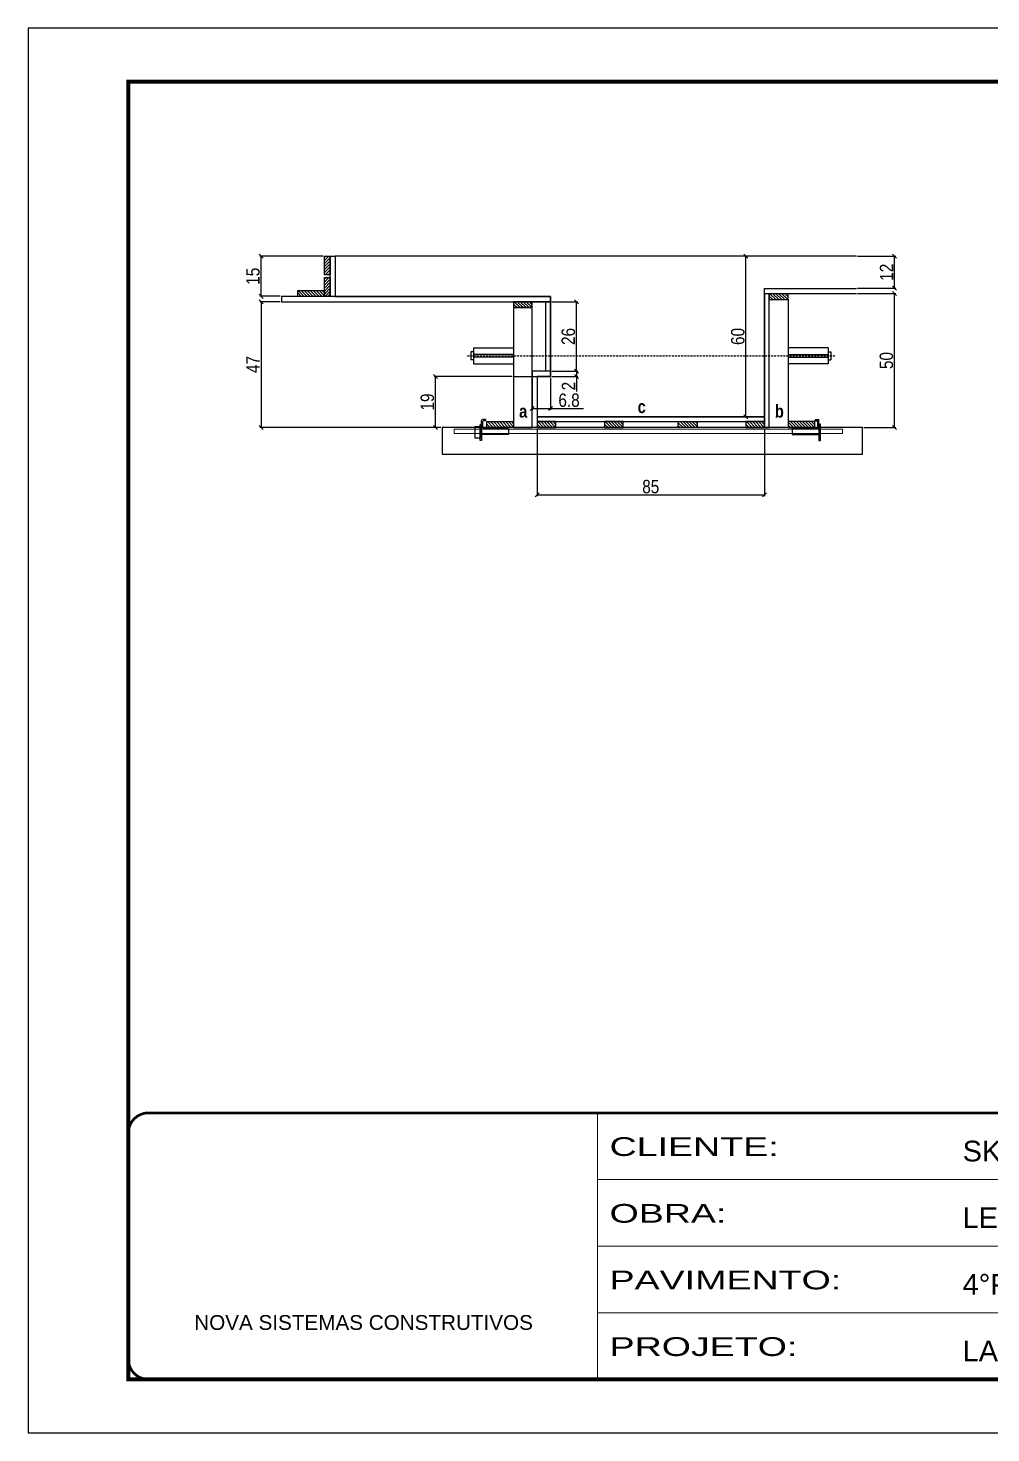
# Model space of a CAD drawing. Extents: x 3309 to 9563, y -2522 to 14608.
# Drawn here: x 4908 to 5628, y 7815 to 8865 of the extents above; entities that cross this region are included whole.
import ezdxf

# ---------------------------------------------------------------- set-up
doc = ezdxf.new("R2010")
doc.units = 0
for name, pattern in [('CONTINUO', [0]), ('DASHED', [0.75, 0.5, -0.25]), ('HIDDEN', [0.375, 0.25, -0.125])]:
    doc.linetypes.add(name, pattern=pattern)
for name, color, linetype in [('barrote', 251, 'Continuous'), ('COTA', 241, 'Continuous'), ('detalhes', 4, 'Continuous'), ('Painéis', 200, 'Continuous'), ('presilha', 1, 'Continuous'), ('SARR_2.2x10', 60, 'Continuous'), ('SARR_2.2x7', 40, 'Continuous'), ('SARR_3.5x7', 81, 'Continuous'), ('TENSOR', 3, 'Continuous')]:
    doc.layers.add(name, color=color, linetype=linetype)
for name, color, linetype, lineweight in [('CONCRETO', 251, 'Continuous', 25), ('Folhas', 255, 'Continuous', 9), ('SARRAFO DE PRESSAO', 251, 'DASHED', 9), ('SCO-___-LAJ', 2, 'Continuous', 0)]:
    doc.layers.add(name, color=color, linetype=linetype, lineweight=lineweight)
doc.layers.add('Laje_Perimetro', color=7, linetype='Continuous', plot=False)
doc.styles.add('ARIAL', font='arial.ttf')
doc.styles.add('COTA TECNICA 2X', font='techl___.ttf', dxfattribs={"height": 10})
doc.styles.add('TECNICA', font='techb___.ttf', dxfattribs={"height": 10})
doc.styles.add('Tecnologia', font='')
doc.styles.get('Tecnologia').set_extended_font_data('Forgotten Futurist')
doc.dimstyles.new('SECAO', dxfattribs={"dimscale": 0.333333, "dimtxt": 5, "dimasz": 9, "dimexe": 3, "dimexo": 3, "dimgap": 3, "dimtad": 1, "dimdec": 1, "dimlfac": 0.5, "dimzin": 12, "dimdsep": 46, "dimtxsty": 'COTA TECNICA 2X', "dimblk1": 'OBLIQUE', "dimblk2": 'OBLIQUE', "dimsah": 1, "dimcen": 0.9, "dimclrd": 4, "dimclre": 4, "dimclrt": 240, "dimadec": 1, "dimazin": 3, "dimtfac": 1, "dimtdec": 1, "dimtmove": 0, "dimatfit": 3, "dimfxl": 1, "dimtolj": 1, "dimtzin": 12, "dimarcsym": 0})
pattern_1 = [(135, (38444.3748, -114945.7097), (-1.122532015, -1.122532015), [])]
pattern_2 = [(135, (38550.4067, -114945.7097), (-1.122532015, -1.122532015), [])]

# ---------------------------------------------------------------- blocks, each defined once
blk = doc.blocks.new('9999999999')
at = {"color": 30, "linetype": 'CONTINUO'}
for p, q in [((98564.6, 34230.2), (98564.6, 34429.4)), ((98564.6, 34379.6), (99584, 34379.6)), ((98564.6, 34329.8), (99488, 34329.8)), ((99584, 34329.8), (99488, 34329.8)), ((99488, 34329.8), (99488, 34230.2)), ((98564.6, 34280), (99488, 34280))]:
    blk.add_line(p, q, dxfattribs=at)
at = {"color": 30, "linetype": 'CONTINUO', "const_width": 2}
blk.add_lwpolyline([(99584, 34230.2), (99584, 34414.4, 0.414214), (99569, 34429.4), (98229, 34429.4, 0.414214), (98214, 34414.4), (98214, 34245.2, 0.414214), (98229, 34230.2), (99584, 34230.2)], format="xyb", dxfattribs=at)
at = {"layer": 'Folhas'}
blk.add_lwpolyline([(98139, 34190.2), (99624, 34190.2), (99624, 35240.2), (98139, 35240.2)], close=True, dxfattribs=at)
at = {"layer": 'Folhas', "color": 30, "const_width": 3}
blk.add_lwpolyline([(98214, 34230.2), (99584, 34230.2), (99584, 35200.2), (98214, 35200.2)], close=True, dxfattribs=at)
at = {"color": 7, "linetype": 'Continuous', "ltscale": 5, "style": 'ARIAL'}
for s, height, p in [('SKR', 15.48, (98837.7, 34393.1)), ('LEAF LOEFGREN', 15.483, (98837.7, 34343.3)), ('4°PAVIMENTO', 15.483, (98837.7, 34293.5)), ('NOVA SISTEMAS CONSTRUTIVOS', 11.059, (98263.2, 34267.2)), ('LATERAIS DE VIGAS', 15.483, (98837.7, 34243.7))]:
    blk.add_text(s, height=height, dxfattribs=at).set_placement(p)
at = {"layer": 'Folhas', "color": 7, "style": 'Tecnologia', "width": 1.5}
for s, p in [('CLIENTE:', (98573.7, 34397.2)), ('OBRA:', (98573.7, 34347.3)), ('PAVIMENTO:', (98573.7, 34297.5)), ('PROJETO:', (98573.7, 34247.7))]:
    blk.add_text(s, height=14, dxfattribs=at).set_placement(p)
blk = doc.blocks.new('PRESILHA METÁLICA 1')
at = {"layer": 'presilha'}
for p, q in [((7.5, 10.6), (7.5, 19.9)), ((12, 21), (8.6, 21)), ((9, 11.6), (9, 18.9)), ((12, 19.5), (9.6, 19.5)), ((12, 21), (12, 19.5)), ((0, 13), (6, 13)), ((0, 13), (0, 0)), ((6, 0), (0, 0)), ((6, 15.5), (7.5, 15.5)), ((6, -2.5), (6, 15.5)), ((6, 13), (6, 0)), ((7.5, 15.5), (7.5, -2.5)), ((37.5, 4.1), (7.5, 4.1)), ((37.5, 11), (9.6, 11)), ((37.5, 11), (37.5, 4.1)), ((7.5, -2.5), (6, -2.5))]:
    blk.add_line(p, q, dxfattribs=at)
for centre, radius, start, end in [((8.6, 19.9), 1.14, 90, 180), ((9.6, 18.9), 0.57, 90, 180), ((9.6, 11.6), 0.57, 180, 270)]:
    blk.add_arc(centre, radius, start, end, dxfattribs=at)
blk = doc.blocks.new('PRESILHA METÁLICA 2')
at = {"layer": 'presilha'}
for p, q in [((-5.2, 23.5), (-5.2, 22)), ((-5.2, 23.5), (-1.9, 23.5)), ((-5.2, 22), (-2.8, 22)), ((-2.2, 14.1), (-2.2, 21.4)), ((0.8, 18), (-0.8, 18)), ((-0.8, 18), (-0.8, 0)), ((-0.8, 14.6), (-0.8, 22.4)), ((0.8, 0), (0.8, 18)), ((-30.8, 13.5), (-30.8, 6.6)), ((-30.8, 13.5), (-2.8, 13.5)), ((-30.8, 6.6), (-0.8, 6.6)), ((-0.8, 0), (0.8, 0))]:
    blk.add_line(p, q, dxfattribs=at)
for centre, radius, start, end in [((-2.8, 21.4), 0.57, 0, 90), ((-1.9, 22.4), 1.14, 0, 90), ((-2.8, 14.1), 0.57, 270, 0)]:
    blk.add_arc(centre, radius, start, end, dxfattribs=at)
blk = doc.blocks.new('_Oblique')
at = {"color": 0, "linetype": 'ByBlock', "lineweight": -2}
blk.add_line((-0.5, -0.5), (0.5, 0.5), dxfattribs=at)
blk = doc.blocks.new('*D2560')
at = {"layer": 'COTA', "color": 4, "lineweight": -2, "transparency": 16777216}
for p, q in [((5096.4, 8660.5), (5081.1, 8660.5)), ((5082.1, 8660.5), (5082.1, 8566.5)), ((5216.4, 8566.5), (5081.1, 8566.5))]:
    blk.add_line(p, q, dxfattribs=at)
at = {"layer": 'Defpoints', "color": 0, "transparency": 16777216}
for p in [(5097.4, 8660.5), (5082.1, 8566.5), (5217.4, 8566.5)]:
    blk.add_point(p, dxfattribs=at)
at = {"layer": 'COTA', "color": 4, "lineweight": -2, "transparency": 16777216, "xscale": 3, "yscale": 3, "zscale": 3}
for p, rotation in [((5082.1, 8660.5), 90), ((5082.1, 8566.5), 270)]:
    blk.add_blockref('_Oblique', p, dxfattribs=dict(at, rotation=rotation))
at = {"layer": 'COTA', "color": 240, "transparency": 16777216, "insert": (5076, 8613.5), "char_height": 10, "attachment_point": 5, "rotation": 90, "style": 'COTA TECNICA 2X'}
blk.add_mtext('\\A1;47', dxfattribs=at)
blk = doc.blocks.new('*D2561')
at = {"layer": 'COTA', "color": 4, "lineweight": -2, "transparency": 16777216}
for p, q in [((5128.4, 8694.5), (5081.1, 8694.5)), ((5082.1, 8664.5), (5082.1, 8694.5)), ((5096.4, 8664.5), (5081.1, 8664.5))]:
    blk.add_line(p, q, dxfattribs=at)
at = {"layer": 'Defpoints', "color": 0, "transparency": 16777216}
for p in [(5082.1, 8694.5), (5129.4, 8694.5), (5097.4, 8664.5)]:
    blk.add_point(p, dxfattribs=at)
at = {"layer": 'COTA', "color": 4, "lineweight": -2, "transparency": 16777216, "xscale": 3, "yscale": 3, "zscale": 3}
for p, rotation in [((5082.1, 8694.5), 90), ((5082.1, 8664.5), 270)]:
    blk.add_blockref('_Oblique', p, dxfattribs=dict(at, rotation=rotation))
at = {"layer": 'COTA', "color": 240, "transparency": 16777216, "insert": (5076, 8679.5), "char_height": 10, "attachment_point": 5, "rotation": 90, "style": 'COTA TECNICA 2X'}
blk.add_mtext('\\A1;15', dxfattribs=at)
blk = doc.blocks.new('*D2562')
at = {"layer": 'COTA', "color": 4, "lineweight": -2, "transparency": 16777216}
for p, q in [((5528.1, 8666.5), (5556.7, 8666.5)), ((5555.7, 8566.5), (5555.7, 8666.5)), ((5532.7, 8566.5), (5556.7, 8566.5))]:
    blk.add_line(p, q, dxfattribs=at)
at = {"layer": 'Defpoints', "color": 0, "transparency": 16777216}
for p in [(5527.1, 8666.5), (5555.7, 8666.5), (5531.7, 8566.5)]:
    blk.add_point(p, dxfattribs=at)
at = {"layer": 'COTA', "color": 4, "lineweight": -2, "transparency": 16777216, "xscale": 3, "yscale": 3, "zscale": 3}
for p, rotation in [((5555.7, 8666.5), 90), ((5555.7, 8566.5), 270)]:
    blk.add_blockref('_Oblique', p, dxfattribs=dict(at, rotation=rotation))
at = {"layer": 'COTA', "color": 240, "transparency": 16777216, "insert": (5549.6, 8616.5), "char_height": 10, "attachment_point": 5, "rotation": 90, "style": 'COTA TECNICA 2X'}
blk.add_mtext('\\A1;50', dxfattribs=at)
blk = doc.blocks.new('*D2563')
at = {"layer": 'COTA', "color": 4, "lineweight": -2, "transparency": 16777216}
for p, q in [((5528.1, 8694.5), (5556.7, 8694.5)), ((5555.7, 8670.5), (5555.7, 8694.5)), ((5528.1, 8670.5), (5556.7, 8670.5))]:
    blk.add_line(p, q, dxfattribs=at)
at = {"layer": 'Defpoints', "color": 0, "transparency": 16777216}
for p in [(5527.1, 8694.5), (5555.7, 8694.5), (5527.1, 8670.5)]:
    blk.add_point(p, dxfattribs=at)
at = {"layer": 'COTA', "color": 4, "lineweight": -2, "transparency": 16777216, "xscale": 3, "yscale": 3, "zscale": 3}
for p, rotation in [((5555.7, 8694.5), 90), ((5555.7, 8670.5), 270)]:
    blk.add_blockref('_Oblique', p, dxfattribs=dict(at, rotation=rotation))
at = {"layer": 'COTA', "color": 240, "transparency": 16777216, "insert": (5549.7, 8682.5), "char_height": 10, "attachment_point": 5, "rotation": 90, "style": 'COTA TECNICA 2X'}
blk.add_mtext('\\A1;12', dxfattribs=at)
blk = doc.blocks.new('*D2564')
at = {"layer": 'COTA', "color": 4, "lineweight": -2, "transparency": 16777216}
for p, q in [((5457.4, 8694.5), (5443.6, 8694.5)), ((5444.6, 8574.5), (5444.6, 8694.5)), ((5457.4, 8574.5), (5443.6, 8574.5))]:
    blk.add_line(p, q, dxfattribs=at)
at = {"layer": 'Defpoints', "color": 0, "transparency": 16777216}
for p in [(5444.6, 8694.5), (5458.4, 8694.5), (5458.4, 8574.5)]:
    blk.add_point(p, dxfattribs=at)
at = {"layer": 'COTA', "color": 4, "lineweight": -2, "transparency": 16777216, "xscale": 3, "yscale": 3, "zscale": 3}
for p, rotation in [((5444.6, 8694.5), 90), ((5444.6, 8574.5), 270)]:
    blk.add_blockref('_Oblique', p, dxfattribs=dict(at, rotation=rotation))
at = {"layer": 'COTA', "color": 240, "transparency": 16777216, "insert": (5438.5, 8634.5), "char_height": 10, "attachment_point": 5, "rotation": 90, "style": 'COTA TECNICA 2X'}
blk.add_mtext('\\A1;60', dxfattribs=at)
blk = doc.blocks.new('*D2565')
at = {"layer": 'COTA', "color": 4, "lineweight": -2, "transparency": 16777216}
for p, q in [((5288.4, 8565.5), (5288.4, 8515.1)), ((5458.4, 8565.5), (5458.4, 8515.1)), ((5288.4, 8516.1), (5458.4, 8516.1))]:
    blk.add_line(p, q, dxfattribs=at)
at = {"layer": 'Defpoints', "color": 0, "transparency": 16777216}
for p in [(5288.4, 8566.5), (5458.4, 8566.5), (5458.4, 8516.1)]:
    blk.add_point(p, dxfattribs=at)
at = {"layer": 'COTA', "color": 4, "lineweight": -2, "transparency": 16777216, "xscale": 3, "yscale": 3, "zscale": 3, "rotation": 180}
blk.add_blockref('_Oblique', (5288.4, 8516.1), dxfattribs=at)
at = {"layer": 'COTA', "color": 4, "lineweight": -2, "transparency": 16777216, "xscale": 3, "yscale": 3, "zscale": 3}
blk.add_blockref('_Oblique', (5458.4, 8516.1), dxfattribs=at)
at = {"layer": 'COTA', "color": 240, "transparency": 16777216, "insert": (5373.4, 8522.2), "char_height": 10, "attachment_point": 5, "style": 'COTA TECNICA 2X'}
blk.add_mtext('\\A1;85', dxfattribs=at)
blk = doc.blocks.new('*D2567')
at = {"layer": 'COTA', "color": 4, "lineweight": -2, "transparency": 16777216}
for p, q in [((5284.8, 8603.5), (5284.8, 8579.6)), ((5298.4, 8603.5), (5298.4, 8579.6)), ((5284.8, 8580.6), (5298.4, 8580.6)), ((5298.4, 8580.6), (5323.2, 8580.6))]:
    blk.add_line(p, q, dxfattribs=at)
at = {"layer": 'Defpoints', "color": 0, "transparency": 16777216}
for p in [(5284.8, 8604.5), (5298.4, 8604.5), (5298.4, 8580.6)]:
    blk.add_point(p, dxfattribs=at)
at = {"layer": 'COTA', "color": 4, "lineweight": -2, "transparency": 16777216, "xscale": 3, "yscale": 3, "zscale": 3, "rotation": 180}
blk.add_blockref('_Oblique', (5284.8, 8580.6), dxfattribs=at)
at = {"layer": 'COTA', "color": 4, "lineweight": -2, "transparency": 16777216, "xscale": 3, "yscale": 3, "zscale": 3}
blk.add_blockref('_Oblique', (5298.4, 8580.6), dxfattribs=at)
at = {"layer": 'COTA', "color": 240, "transparency": 16777216, "insert": (5312.3, 8586.8), "char_height": 10, "attachment_point": 5, "style": 'COTA TECNICA 2X'}
blk.add_mtext('\\A1;6.8', dxfattribs=at)
blk = doc.blocks.new('*D2579')
at = {"layer": 'COTA', "color": 4, "lineweight": -2, "transparency": 16777216}
for p, q in [((5299.4, 8660.5), (5318.9, 8660.5)), ((5317.9, 8608.5), (5317.9, 8660.5)), ((5299.4, 8608.5), (5318.9, 8608.5))]:
    blk.add_line(p, q, dxfattribs=at)
at = {"layer": 'Defpoints', "color": 0, "transparency": 16777216}
for p in [(5298.4, 8660.5), (5317.9, 8660.5), (5298.4, 8608.5)]:
    blk.add_point(p, dxfattribs=at)
at = {"layer": 'COTA', "color": 4, "lineweight": -2, "transparency": 16777216, "xscale": 3, "yscale": 3, "zscale": 3}
for p, rotation in [((5317.9, 8660.5), 90), ((5317.9, 8608.5), 270)]:
    blk.add_blockref('_Oblique', p, dxfattribs=dict(at, rotation=rotation))
at = {"layer": 'COTA', "color": 240, "transparency": 16777216, "insert": (5311.8, 8634.5), "char_height": 10, "attachment_point": 5, "rotation": 90, "style": 'COTA TECNICA 2X'}
blk.add_mtext('\\A1;26', dxfattribs=at)
blk = doc.blocks.new('*D2580')
at = {"layer": 'COTA', "color": 4, "lineweight": -2, "transparency": 16777216}
for p, q in [((5299.4, 8608.5), (5318.9, 8608.5)), ((5299.4, 8604.5), (5318.9, 8604.5)), ((5317.9, 8608.5), (5317.9, 8604.5)), ((5317.9, 8604.5), (5317.9, 8593.3))]:
    blk.add_line(p, q, dxfattribs=at)
at = {"layer": 'Defpoints', "color": 0, "transparency": 16777216}
for p in [(5298.4, 8608.5), (5298.4, 8604.5), (5317.9, 8604.5)]:
    blk.add_point(p, dxfattribs=at)
at = {"layer": 'COTA', "color": 4, "lineweight": -2, "transparency": 16777216, "xscale": 3, "yscale": 3, "zscale": 3}
for p, rotation in [((5317.9, 8608.5), 90), ((5317.9, 8604.5), 270)]:
    blk.add_blockref('_Oblique', p, dxfattribs=dict(at, rotation=rotation))
at = {"layer": 'COTA', "color": 240, "transparency": 16777216, "insert": (5311.9, 8597.4), "char_height": 10, "attachment_point": 5, "rotation": 90, "style": 'COTA TECNICA 2X'}
blk.add_mtext('\\A1;2', dxfattribs=at)
blk = doc.blocks.new('*D2588')
at = {"layer": 'COTA', "color": 4, "lineweight": -2, "transparency": 16777216}
for p, q in [((5269.8, 8604.5), (5211.5, 8604.5)), ((5212.5, 8566.5), (5212.5, 8604.5)), ((5216.4, 8566.5), (5211.5, 8566.5))]:
    blk.add_line(p, q, dxfattribs=at)
at = {"layer": 'Defpoints', "color": 0, "transparency": 16777216}
for p in [(5212.5, 8604.5), (5270.8, 8604.5), (5217.4, 8566.5)]:
    blk.add_point(p, dxfattribs=at)
at = {"layer": 'COTA', "color": 4, "lineweight": -2, "transparency": 16777216, "xscale": 3, "yscale": 3, "zscale": 3}
for p, rotation in [((5212.5, 8604.5), 90), ((5212.5, 8566.5), 270)]:
    blk.add_blockref('_Oblique', p, dxfattribs=dict(at, rotation=rotation))
at = {"layer": 'COTA', "color": 240, "transparency": 16777216, "insert": (5206.4, 8585.5), "char_height": 10, "attachment_point": 5, "rotation": 90, "style": 'COTA TECNICA 2X'}
blk.add_mtext('\\A1;19', dxfattribs=at)

msp = doc.modelspace()

# ---------------------------------------------------------------- hatches: boundary and pattern name
at = {"layer": 'SARR_2.2x10'}
h = msp.add_hatch(dxfattribs=at)
h.set_pattern_fill('ANSI31', color=256, scale=0.5, angle=90)
h.set_pattern_definition([(135, (38302.9748, -114847.7098), (-1.122532015, -1.122532015), [])])
h.paths.add_polyline_path([(5109.44, 8668.86), (5109.44, 8664.46), (5129.44, 8664.46), (5129.44, 8668.86)])
h = msp.add_hatch(dxfattribs=at)
h.set_pattern_fill('ANSI31', color=256, scale=0.5, angle=90)
h.set_pattern_definition(pattern_1)
h.paths.add_polyline_path([(5250.84, 8570.86), (5250.84, 8566.46), (5270.84, 8566.46), (5270.84, 8570.86)])
h = msp.add_hatch(dxfattribs=at)
h.set_pattern_fill('ANSI31', color=256, scale=0.5, angle=90)
h.set_pattern_definition(pattern_1)
h.paths.add_polyline_path([(5496.04, 8570.86), (5496.04, 8566.46), (5476.04, 8566.46), (5476.04, 8570.86)])
at = {"layer": 'SARR_2.2x7'}
h = msp.add_hatch(dxfattribs=at)
h.set_pattern_fill('ANSI31', color=256, scale=0.5)
h.set_pattern_definition([(45, (-118382.7335, -24493.0787), (-1.122532015, 1.122532015), [])])
h.paths.add_polyline_path([(5133.84, 8680.46), (5129.44, 8680.46), (5129.44, 8694.46), (5133.84, 8694.46)])
h = msp.add_hatch(dxfattribs=at)
h.set_pattern_fill('ANSI31', color=256, scale=0.5)
h.set_pattern_definition([(45, (-118382.7335, -24509.0787), (-1.122532015, 1.122532015), [])])
h.paths.add_polyline_path([(5133.84, 8664.46), (5129.44, 8664.46), (5129.44, 8678.46), (5133.84, 8678.46)])
h = msp.add_hatch(dxfattribs=at)
h.set_pattern_fill('ANSI31', color=256, scale=0.5, angle=90)
h.set_pattern_definition([(135, (38570.3748, -114850.1098), (-1.122532015, -1.122532015), [])])
h.paths.add_polyline_path([(5462.04, 8666.46), (5462.04, 8662.06), (5476.04, 8662.06), (5476.04, 8666.46)])
h = msp.add_hatch(dxfattribs=at)
h.set_pattern_fill('ANSI31', color=256, scale=0.5, angle=90)
h.set_pattern_definition([(135, (38379.1748, -114856.1098), (-1.122532015, -1.122532015), [])])
h.paths.add_polyline_path([(5270.84, 8660.46), (5270.84, 8656.06), (5284.84, 8656.06), (5284.84, 8660.46)])
h = msp.add_hatch(dxfattribs=at)
h.set_pattern_fill('ANSI31', color=256, scale=0.5, angle=90)
h.set_pattern_definition([(135, (38499.9748, -114945.7097), (-1.122532015, -1.122532015), [])])
h.paths.add_polyline_path([(5288.44, 8570.86), (5288.44, 8566.46), (5302.44, 8566.46), (5302.44, 8570.86)])
h = msp.add_hatch(dxfattribs=at)
h.set_pattern_fill('ANSI31', color=256, scale=0.5, angle=90)
h.set_pattern_definition(pattern_2)
h.paths.add_polyline_path([(5338.87, 8570.86), (5338.87, 8566.46), (5352.87, 8566.46), (5352.87, 8570.86)])
h = msp.add_hatch(dxfattribs=at)
h.set_pattern_fill('ANSI31', color=256, scale=0.5, angle=90)
h.set_pattern_definition(pattern_2)
h.paths.add_polyline_path([(5408, 8570.86), (5408, 8566.46), (5394, 8566.46), (5394, 8570.86)])
h = msp.add_hatch(dxfattribs=at)
h.set_pattern_fill('ANSI31', color=256, scale=0.5, angle=90)
h.set_pattern_definition([(135, (38655.9748, -114945.7098), (-1.122532015, -1.122532015), [])])
h.paths.add_polyline_path([(5444.44, 8570.86), (5444.44, 8566.46), (5458.44, 8566.46), (5458.44, 8570.86)])

# ---------------------------------------------------------------- linework, layer by layer
at = {"ltscale": 3}
for p, q in [((5238.84, 8623.06), (5238.84, 8617.06)), ((5240.84, 8623.06), (5238.84, 8623.06)), ((5240.84, 8626.06), (5240.84, 8614.06)), ((5240.84, 8626.06), (5270.84, 8626.06)), ((5270.84, 8621.06), (5240.84, 8621.06)), ((5506.04, 8626.06), (5476.04, 8626.06)), ((5476.04, 8621.06), (5506.04, 8621.06)), ((5506.04, 8626.06), (5506.04, 8614.06)), ((5506.04, 8623.06), (5508.04, 8623.06)), ((5508.04, 8623.06), (5508.04, 8617.06)), ((5240.84, 8617.06), (5238.84, 8617.06)), ((5270.84, 8619.06), (5240.84, 8619.06)), ((5240.84, 8614.06), (5270.84, 8614.06)), ((5476.04, 8619.06), (5506.04, 8619.06)), ((5506.04, 8614.06), (5476.04, 8614.06)), ((5506.04, 8617.06), (5508.04, 8617.06))]:
    msp.add_line(p, q, dxfattribs=at)
at = {"layer": 'barrote'}
msp.add_lwpolyline([(5217.38, 8546.46), (5531.72, 8546.46), (5531.72, 8566.46), (5217.38, 8566.46)], close=True, dxfattribs=at)
at = {"layer": 'CONCRETO', "linetype": 'Continuous'}
msp.add_lwpolyline([(5527.14, 8694.46), (5137.44, 8694.46), (5137.44, 8664.46), (5298.44, 8664.46), (5298.44, 8604.46), (5288.44, 8604.46), (5288.44, 8574.46), (5458.44, 8574.46), (5458.44, 8670.46), (5527.14, 8670.46)], dxfattribs=at)
at = {"layer": 'Laje_Perimetro'}
msp.add_lwpolyline([(6392.87, 8864.98), (4907.87, 8864.98), (4907.87, 7814.98), (6392.87, 7814.98)], close=True, dxfattribs=at)
at = {"layer": 'Painéis', "linetype": 'Continuous', "elevation": 0}
for points in [[(5133.84, 8664.46), (5133.84, 8694.46), (5137.44, 8694.46), (5137.44, 8664.46)], [(5462.04, 8566.46), (5462.04, 8666.46), (5458.44, 8666.46), (5458.44, 8566.46)]]:
    msp.add_lwpolyline(points, close=True, dxfattribs=at)
at = {"layer": 'Painéis', "linetype": 'Continuous'}
for points in [[(5298.44, 8664.46), (5097.44, 8664.46), (5097.44, 8660.46), (5298.44, 8660.46)], [(5270.84, 8604.46), (5298.44, 8604.46), (5298.44, 8660.46), (5270.84, 8660.46)], [(5294.84, 8608.46), (5294.84, 8660.46), (5298.44, 8660.46), (5298.44, 8608.46)], [(5284.84, 8604.46), (5298.44, 8604.46), (5298.44, 8608.46), (5284.84, 8608.46)], [(5284.84, 8566.46), (5284.84, 8604.46), (5288.44, 8604.46), (5288.44, 8566.46)], [(5458.44, 8574.46), (5288.44, 8574.46), (5288.44, 8570.86), (5458.44, 8570.86)]]:
    msp.add_lwpolyline(points, close=True, dxfattribs=at)
msp.add_lwpolyline([(5527.14, 8666.46), (5458.44, 8666.46), (5458.44, 8670.46), (5527.14, 8670.46)], dxfattribs=at)
at = {"layer": 'SARR_2.2x10', "elevation": 0}
msp.add_lwpolyline([(5109.44, 8668.86), (5129.44, 8668.86), (5129.44, 8664.46), (5109.44, 8664.46)], close=True, dxfattribs=at)
at = {"layer": 'SARR_2.2x10'}
for points in [[(5250.84, 8570.86), (5270.84, 8570.86), (5270.84, 8566.46), (5250.84, 8566.46)], [(5496.04, 8570.86), (5476.04, 8570.86), (5476.04, 8566.46), (5496.04, 8566.46)]]:
    msp.add_lwpolyline(points, close=True, dxfattribs=at)
at = {"layer": 'SARR_2.2x7', "elevation": 0}
for points in [[(5133.84, 8694.46), (5133.84, 8680.46), (5129.44, 8680.46), (5129.44, 8694.46)], [(5133.84, 8678.46), (5133.84, 8664.46), (5129.44, 8664.46), (5129.44, 8678.46)], [(5284.84, 8660.46), (5270.84, 8660.46), (5270.84, 8656.06), (5284.84, 8656.06)]]:
    msp.add_lwpolyline(points, close=True, dxfattribs=at)
at = {"layer": 'SARR_2.2x7'}
for points in [[(5476.04, 8666.46), (5462.04, 8666.46), (5462.04, 8662.06), (5476.04, 8662.06)], [(5302.44, 8570.86), (5288.44, 8570.86), (5288.44, 8566.46), (5302.44, 8566.46)], [(5352.87, 8570.86), (5338.87, 8570.86), (5338.87, 8566.46), (5352.87, 8566.46)], [(5394, 8570.86), (5408, 8570.86), (5408, 8566.46), (5394, 8566.46)], [(5458.44, 8570.86), (5444.44, 8570.86), (5444.44, 8566.46), (5458.44, 8566.46)]]:
    msp.add_lwpolyline(points, close=True, dxfattribs=at)
at = {"layer": 'SARR_3.5x7'}
msp.add_lwpolyline([(5284.84, 8656.06), (5270.84, 8656.06), (5270.84, 8566.46), (5284.84, 8566.46)], close=True, dxfattribs=at)
at = {"layer": 'SARR_3.5x7', "elevation": 0}
msp.add_lwpolyline([(5462.04, 8662.06), (5476.04, 8662.06), (5476.04, 8566.46), (5462.04, 8566.46)], close=True, dxfattribs=at)
at = {"layer": 'SCO-___-LAJ', "color": 1}
msp.add_lwpolyline([(5226.38, 8565.13), (5516.64, 8565.13), (5516.64, 8561.93), (5226.38, 8561.93)], close=True, dxfattribs=at)
at = {"layer": 'TENSOR', "linetype": 'HIDDEN', "ltscale": 0.5}
msp.add_line((5235.84, 8620.06), (5511.28, 8620.06), dxfattribs=at)

# ---------------------------------------------------------------- block references
at = {"layer": 'presilha', "xscale": 0.6666666666666666, "yscale": 0.6666666666666666, "zscale": 0.6666666666666666}
for name, p in [('PRESILHA METÁLICA 1', (5241.97, 8558.49)), ('PRESILHA METÁLICA 2', (5499.71, 8556.83))]:
    msp.add_blockref(name, p, dxfattribs=at)
at = {"layer": 'SARRAFO DE PRESSAO', "color": 6, "linetype": 'ByBlock'}
msp.add_blockref('9999999999', (-93231.11, -26375.22), dxfattribs=at)

# ---------------------------------------------------------------- texts
at = {"layer": 'detalhes', "style": 'TECNICA'}
for s, p in [('a', (5274.96, 8573.82)), ('c', (5363.56, 8577.24)), ('b', (5466.16, 8573.82))]:
    msp.add_text(s, height=9.6, dxfattribs=at).set_placement(p)

# ---------------------------------------------------------------- dimensions: what is measured, and where the dimension line sits
at = {"layer": 'COTA'}
for base, p1, p2, picture, middle in [((5082.08, 8694.46), (5097.44, 8664.46), (5129.44, 8694.46), '*D2561', (5075.97, 8679.46)), ((5444.63, 8694.46), (5458.44, 8574.46), (5458.44, 8694.46), '*D2564', (5438.53, 8634.46)), ((5555.75, 8694.46), (5527.14, 8670.46), (5527.14, 8694.46), '*D2563', (5549.69, 8682.46)), ((5555.75, 8666.46), (5531.72, 8566.46), (5527.14, 8666.46), '*D2562', (5549.64, 8616.46)), ((5082.08, 8566.46), (5097.44, 8660.46), (5217.38, 8566.46), '*D2560', (5076.01, 8613.46)), ((5317.92, 8660.46), (5298.44, 8608.46), (5298.44, 8660.46), '*D2579', (5311.82, 8634.46)), ((5212.46, 8604.46), (5217.38, 8566.46), (5270.84, 8604.46), '*D2588', (5206.37, 8585.46)), ((5317.92, 8604.46), (5298.44, 8608.46), (5298.44, 8604.46), '*D2580', (5311.92, 8597.4))]:
    dim = msp.add_linear_dim(base=base, p1=p1, p2=p2, angle=90, dimstyle='SECAO', dxfattribs=at)
    dim.commit()
    dim.dimension.update_dxf_attribs({"geometry": picture, "text_midpoint": middle})
for base, p1, p2, picture, middle in [((5298.44, 8580.64), (5284.84, 8604.46), (5298.44, 8604.46), '*D2567', (5312.3, 8586.76)), ((5458.44, 8516.06), (5288.44, 8566.46), (5458.44, 8566.46), '*D2565', (5373.44, 8522.19))]:
    dim = msp.add_linear_dim(base=base, p1=p1, p2=p2, dimstyle='SECAO', dxfattribs=at)
    dim.commit()
    dim.dimension.update_dxf_attribs({"geometry": picture, "text_midpoint": middle})

doc.saveas('drawing.dxf')
